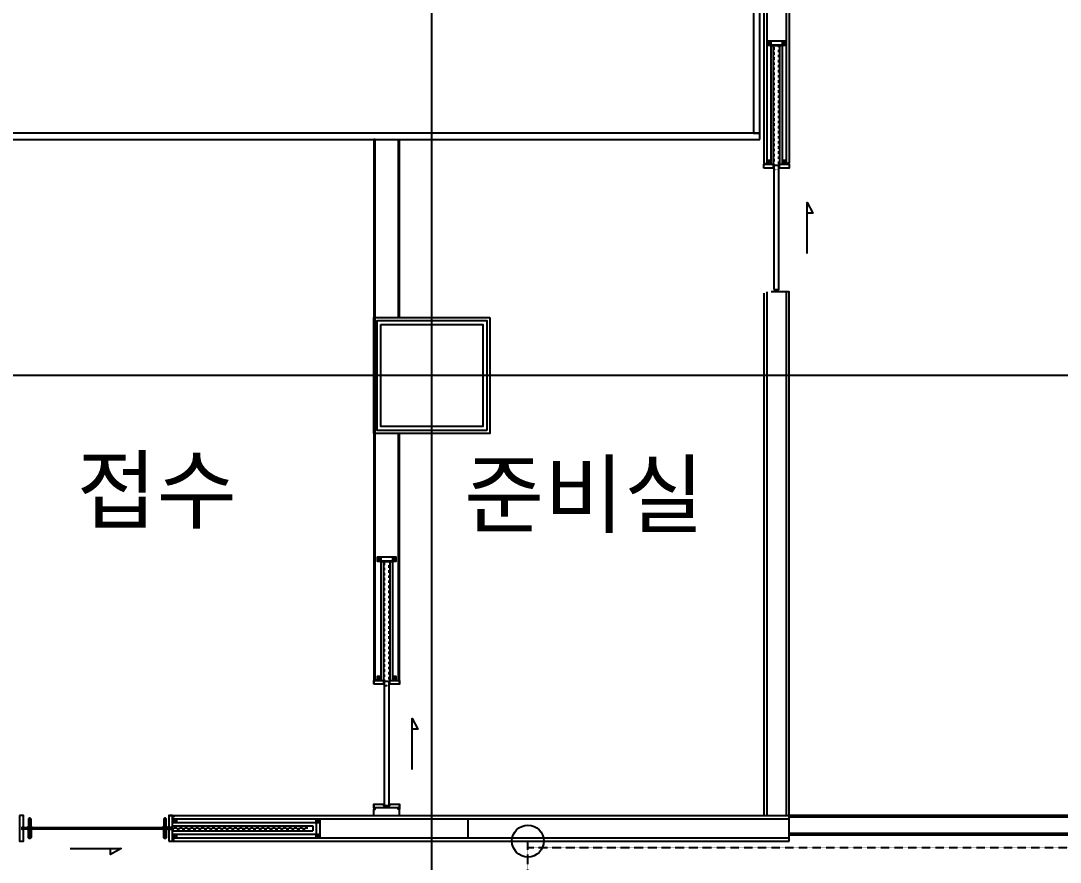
# Model space of a CAD drawing. Header units: metres. Extents: x 630750 to 860239, y 578133 to 726633.
# Drawn here: x 714983 to 723128, y 671994 to 678591 of the extents above; entities that cross this region are included whole.
import ezdxf

# ---------------------------------------------------------------- set-up
doc = ezdxf.new("R2010")
doc.units = ezdxf.units.M
for name, pattern in [('HIDDEN', [2, 1, -1]), ('HIDDEN-1', [1.4, 0.35, -0.7, 0.35]), ('업무시설_xr-base$0$CONTINOUS', [0])]:
    doc.linetypes.add(name, pattern=pattern)
doc.layers.add('A-CEN-1', color=1, linetype='Continuous', plot=False)
for name, color, linetype in [('A-CON', 2, 'Continuous'), ('A-TXT-S', 3, 'Continuous'), ('A-WAL-DW', 7, 'Continuous'), ('fire shutter', 2, 'Continuous'), ('KUK-DOOR', 4, 'Continuous'), ('KUK-DOOR-FRAME', 4, 'Continuous'), ('KUK-WALL-DRYWALL', 4, 'Continuous'), ('KUK-WALL-FIN 1', 30, 'Continuous'), ('KUK-WINDOW', 4, 'Continuous'), ('우레탄판넬', 3, 'Continuous')]:
    doc.layers.add(name, color=color, linetype=linetype)
doc.styles.add('돋움', font='')
doc.styles.get('돋움').set_extended_font_data('Dotum')

# ---------------------------------------------------------------- blocks, each defined once
blk = doc.blocks.new('D H')
at = {"layer": 'KUK-DOOR', "color": 1}
for q in [(-383415.9, 245431.1), (-383275.9, 245431.1)]:
    blk.add_line((-383345.9, 245431.1), q, dxfattribs=at)
at = {"layer": 'KUK-DOOR', "color": 8}
for points in [[(-383355.9, 245421.1), (-383415.9, 245421.1, -0.414214), (-383425.9, 245431.1), (-383425.9, 245431.1, -0.414214), (-383415.9, 245441.1), (-383355.9, 245441.1)], [(-383350.9, 245411.1), (-383350.9, 245411.1, -0.414214), (-383355.9, 245416.1), (-383355.9, 245446.1, -0.414214), (-383350.9, 245451.1), (-383350.9, 245451.1)], [(-383340.9, 245411.1), (-383340.9, 245411.1, 0.414214), (-383335.9, 245416.1), (-383335.9, 245446.1, 0.414214), (-383340.9, 245451.1), (-383340.9, 245451.1)], [(-383335.9, 245421.1), (-383275.9, 245421.1, 0.414214), (-383265.9, 245431.1), (-383265.9, 245431.1, 0.414214), (-383275.9, 245441.1), (-383335.9, 245441.1)]]:
    blk.add_lwpolyline(points, format="xyb", close=True, dxfattribs=at)

msp = doc.modelspace()

# ---------------------------------------------------------------- linework, layer by layer
at = {"layer": 'A-CEN-1', "linetype": 'Continuous', "ltscale": 0.1}
msp.add_line((718204.4, 656842.8, 0), (718204.4, 706258.8, 0), dxfattribs=at)
at = {"layer": 'A-CEN-1', "linetype": 'Continuous'}
msp.add_line((795684.4, 675810.2, 0), (657202.6, 675810.2, 0), dxfattribs=at)
at = {"layer": 'A-CON', "elevation": 0}
msp.add_lwpolyline([(717804.4, 676210.2), (718604.4, 676210.2), (718604.4, 675410.2), (717804.4, 675410.2)], close=True, dxfattribs=at)
at = {"layer": 'A-WAL-DW', "elevation": 0}
for points in [[(718604.4, 675410.2), (718604.4, 675410.2)], [(717949.4, 672450.2), (717949.4, 672409.9)]]:
    msp.add_lwpolyline(points, dxfattribs=at)
at = {"layer": 'fire shutter', "color": 2, "linetype": 'HIDDEN-1', "elevation": 0}
for points in [[(718955.5, 669460.2), (718956.8, 672160.2)], [(718956.7, 672110.2), (727979.4, 672110.2)]]:
    msp.add_lwpolyline(points, dxfattribs=at)
at = {"layer": 'fire shutter', "color": 2}
msp.add_circle((718956.8, 672160.2, 0), 125, dxfattribs=at)
at = {"layer": 'KUK-DOOR', "color": 8}
for p, q in [((716172.6, 672264.2, 1192.4), (714992.6, 672264.2, 3419.7)), ((716172.6, 672256.2, -888.5), (714992.6, 672256.2, 3421.4))]:
    msp.add_line(p, q, dxfattribs=at)
at = {"layer": 'KUK-DOOR', "color": 5, "linetype": 'HIDDEN', "ltscale": 0.1}
msp.add_lwpolyline([(720884.4, 677425.5), (720924.4, 677425.5), (720924.4, 678395.5), (720884.4, 678395.5)], close=True, dxfattribs=at)
at = {"layer": 'KUK-DOOR', "color": 4, "ltscale": 30}
msp.add_lwpolyline([(720884.4, 676485.5), (720924.4, 676485.5), (720924.4, 677455.5), (720884.4, 677455.5)], close=True, dxfattribs=at)
at = {"layer": 'KUK-DOOR', "color": 1, "ltscale": 30, "elevation": 0}
for points in [[(721144.5, 676765.7), (721144.5, 677165.3), (721190.3, 677083.3), (721144.5, 677083.3)], [(718049.5, 672720.4), (718049.5, 673120), (718095.3, 673038), (718049.5, 673038)], [(715368.5, 672100.8), (715768.1, 672100.8), (715686.1, 672055.1), (715686.1, 672100.8)]]:
    msp.add_lwpolyline(points, dxfattribs=at)
at = {"layer": 'KUK-DOOR', "color": 5, "linetype": 'HIDDEN', "ltscale": 0.1, "elevation": 0}
msp.add_lwpolyline([(717829.4, 673380.2), (717869.4, 673380.2), (717869.4, 674350.2), (717829.4, 674350.2)], close=True, dxfattribs=at)
at = {"layer": 'KUK-DOOR', "color": 4, "ltscale": 30, "elevation": 0}
msp.add_lwpolyline([(717829.4, 672440.2), (717869.4, 672440.2), (717869.4, 673410.2), (717829.4, 673410.2)], close=True, dxfattribs=at)
at = {"layer": 'KUK-DOOR'}
msp.add_lwpolyline([(716171.6, 672265.2), (714993.6, 672265.2), (714992.6, 672264.2), (714992.6, 672256.2), (714993.6, 672255.2), (716171.6, 672255.2), (716172.6, 672256.2), (716172.6, 672264.2), (716171.6, 672265.2)], dxfattribs=at)
at = {"layer": 'KUK-DOOR', "color": 5, "linetype": 'HIDDEN', "ltscale": 0.1}
msp.add_lwpolyline([(717231.6, 672265.2), (716053.6, 672265.2), (716052.6, 672264.2), (716052.6, 672256.2), (716053.6, 672255.2), (717231.6, 672255.2), (717232.6, 672256.2), (717232.6, 672264.2), (717231.6, 672265.2)], dxfattribs=at)
at = {"layer": 'KUK-DOOR-FRAME'}
for points in [[(720804.4, 677435.5), (720804.4, 677465.5), (720879.4, 677465.5), (720879.4, 677435.5)], [(720929.4, 677435.5), (720929.4, 677465.5), (721004.4, 677465.5), (721004.4, 677435.5)], [(716142.6, 672270.2), (716172.6, 672270.2), (716172.6, 672360.2), (716142.6, 672360.2)], [(716142.6, 672160.2), (716172.6, 672160.2), (716172.6, 672250.2), (716142.6, 672250.2)]]:
    msp.add_lwpolyline(points, close=True, dxfattribs=at)
at = {"layer": 'KUK-DOOR-FRAME', "elevation": 0}
for points in [[(717749.4, 673390.2), (717749.4, 673420.2), (717824.4, 673420.2), (717824.4, 673390.2)], [(717874.4, 673390.2), (717874.4, 673420.2), (717949.4, 673420.2), (717949.4, 673390.2)]]:
    msp.add_lwpolyline(points, close=True, dxfattribs=at)
msp.add_lwpolyline([(717949.4, 672420.2), (717749.4, 672420.2), (717749.4, 672450.2), (717824.4, 672450.2), (717824.4, 672440.2), (717874.4, 672440.2), (717874.4, 672450.2), (717949.4, 672450.2), (717949.4, 672420.2)], dxfattribs=at)
at = {"layer": 'KUK-DOOR-FRAME'}
msp.add_lwpolyline([(714972.6, 672360.2), (714972.6, 672160.2), (715002.6, 672160.2), (715002.6, 672250.2), (714992.6, 672250.2), (714992.6, 672270.2), (715002.6, 672270.2), (715002.6, 672360.2), (714972.6, 672360.2)], dxfattribs=at)
at = {"layer": 'KUK-WALL-DRYWALL'}
for p, q in [((720829.4, 684595.2, 0), (720829.4, 677465.5)), ((720979.4, 684595.2), (720979.4, 677465.5)), ((720979.4, 678430.5), (720829.4, 678430.5)), ((720859.4, 678430.5), (720859.4, 677465.5)), ((720949.4, 678400.5), (720859.4, 678400.5)), ((720949.4, 678430.5), (720949.4, 677465.5)), ((720829.4, 676465.5), (720829.4, 672360.2)), ((720829.4, 676465.5), (720829.4, 672360.2)), ((720979.4, 676465.5), (720979.4, 672360.2)), ((718634.4, 676240.2, 0), (718634.4, 675380.2, 0)), ((717924.4, 674385.2, 0), (717774.4, 674385.2, 0)), ((717804.4, 674385.2, 0), (717804.4, 673420.2, 0)), ((717894.4, 674385.2, 0), (717894.4, 673420.2, 0)), ((717894.4, 674355.2, 0), (717804.4, 674355.2, 0)), ((716172.6, 672335.2), (721004.4, 672335.2)), ((717296.1, 672335.2), (717296.1, 672185.2)), ((717326.1, 672335.2), (717326.1, 672185.2)), ((718489.4, 672185.2), (718489.4, 672335.2)), ((716172.6, 672305.2), (717326.1, 672305.2)), ((716172.6, 672215.2), (717326.1, 672215.2)), ((716172.6, 672185.2), (721004.4, 672185.2))]:
    msp.add_line(p, q, dxfattribs=at)
at = {"layer": 'KUK-WALL-DRYWALL', "color": 1}
for points in [[(720859.4, 678430.5), (720829.4, 678430.5), (720859.4, 678400.5), (720829.4, 678400.5), (720859.4, 678430.5), (720829.4, 678430.5), (720829.4, 678400.5), (720859.4, 678400.5), (720859.4, 678430.5)], [(720979.4, 678430.5), (720949.4, 678430.5), (720979.4, 678400.5), (720949.4, 678400.5), (720979.4, 678430.5), (720949.4, 678430.5), (720949.4, 678400.5), (720979.4, 678400.5), (720979.4, 678430.5)], [(720859.4, 677495.5), (720829.4, 677495.5), (720859.4, 677465.5), (720829.4, 677465.5), (720859.4, 677495.5), (720829.4, 677495.5), (720829.4, 677465.5), (720859.4, 677465.5), (720859.4, 677495.5)], [(720979.4, 677495.5), (720949.4, 677495.5), (720979.4, 677465.5), (720949.4, 677465.5), (720979.4, 677495.5), (720949.4, 677495.5), (720949.4, 677465.5), (720979.4, 677465.5), (720979.4, 677495.5)], [(716202.6, 672335.2), (716202.6, 672305.2), (716172.6, 672335.2), (716172.6, 672305.2), (716202.6, 672335.2), (716202.6, 672305.2), (716172.6, 672305.2), (716172.6, 672335.2), (716202.6, 672335.2)], [(717326.1, 672335.2), (717326.1, 672305.2), (717296.1, 672335.2), (717296.1, 672305.2), (717326.1, 672335.2), (717326.1, 672305.2), (717296.1, 672305.2), (717296.1, 672335.2), (717326.1, 672335.2)], [(716202.6, 672215.2), (716202.6, 672185.2), (716172.6, 672215.2), (716172.6, 672185.2), (716202.6, 672215.2), (716202.6, 672185.2), (716172.6, 672185.2), (716172.6, 672215.2), (716202.6, 672215.2)], [(717326.1, 672215.2), (717326.1, 672185.2), (717296.1, 672215.2), (717296.1, 672185.2), (717326.1, 672215.2), (717326.1, 672185.2), (717296.1, 672185.2), (717296.1, 672215.2), (717326.1, 672215.2)]]:
    msp.add_lwpolyline(points, dxfattribs=at)
at = {"layer": 'KUK-WALL-DRYWALL', "elevation": 0}
msp.add_lwpolyline([(718634.4, 675380.2), (718634.4, 675380.2), (717774.4, 675380.2), (717774.4, 676240.2), (718634.4, 676240.2), (718634.4, 675380.2)], dxfattribs=at)
at = {"layer": 'KUK-WALL-DRYWALL', "color": 1, "elevation": 0}
for points in [[(717804.4, 674385.2), (717774.4, 674385.2), (717804.4, 674355.2), (717774.4, 674355.2), (717804.4, 674385.2), (717774.4, 674385.2), (717774.4, 674355.2), (717804.4, 674355.2), (717804.4, 674385.2)], [(717924.4, 674385.2), (717894.4, 674385.2), (717924.4, 674355.2), (717894.4, 674355.2), (717924.4, 674385.2), (717894.4, 674385.2), (717894.4, 674355.2), (717924.4, 674355.2), (717924.4, 674385.2)], [(717804.4, 673450.2), (717774.4, 673450.2), (717804.4, 673420.2), (717774.4, 673420.2), (717804.4, 673450.2), (717774.4, 673450.2), (717774.4, 673420.2), (717804.4, 673420.2), (717804.4, 673450.2)], [(717924.4, 673450.2), (717894.4, 673450.2), (717924.4, 673420.2), (717894.4, 673420.2), (717924.4, 673450.2), (717894.4, 673450.2), (717894.4, 673420.2), (717924.4, 673420.2), (717924.4, 673450.2)]]:
    msp.add_lwpolyline(points, dxfattribs=at)
at = {"layer": 'KUK-WALL-FIN 1'}
for p, q in [((720804.4, 684595.2), (720804.4, 677475.5)), ((721004.4, 684595.2), (721004.4, 677475.5)), ((720949.4, 678395.5), (720859.4, 678395.5)), ((720879.4, 678395.5), (720879.4, 677465.5)), ((720929.4, 678395.5), (720929.4, 677465.5)), ((720804.4, 676455.5), (720804.4, 672360.2)), ((720804.4, 676455.5), (720804.4, 672360.2)), ((717894.4, 674350.2, 0), (717804.4, 674350.2, 0)), ((717824.4, 674350.2, 0), (717824.4, 673420.2, 0)), ((717874.4, 674350.2, 0), (717874.4, 673420.2, 0)), ((716142.6, 672360.2), (721004.4, 672360.2)), ((721004.4, 672160.2), (721004.4, 672410.2)), ((716172.6, 672280.2), (717271.1, 672280.2)), ((717271.1, 672280.2), (717271.1, 672240.2)), ((716172.6, 672240.2), (717271.1, 672240.2)), ((716142.6, 672160.2), (721004.4, 672160.2)), ((718444.4, 672160.2), (721004.4, 672160.2))]:
    msp.add_line(p, q, dxfattribs=at)
for points in [[(720804.4, 677475.5), (720814.4, 677475.5), (720814.4, 677465.5), (720804.4, 677465.5)], [(721004.4, 677475.5), (720994.4, 677475.5), (720994.4, 677465.5), (721004.4, 677465.5)], [(721004.4, 672360.2), (721004.4, 676465.5), (720862.6, 676465.5)], [(721004.4, 672360.2), (721004.4, 676465.5), (720862.6, 676465.5)], [(716182.6, 672360.2), (716182.6, 672350.2), (716172.6, 672350.2), (716172.6, 672360.2)], [(716182.6, 672160.2), (716182.6, 672170.2), (716172.6, 672170.2), (716172.6, 672160.2)]]:
    msp.add_lwpolyline(points, dxfattribs=at)
at = {"layer": 'KUK-WALL-FIN 1', "elevation": 0}
msp.add_lwpolyline([(718659.4, 676265.2), (718659.4, 675355.2), (717749.4, 675355.2), (717749.4, 676265.2)], close=True, dxfattribs=at)
for points in [[(717749.4, 673430.2), (717759.4, 673430.2), (717759.4, 673420.2), (717749.4, 673420.2)], [(717949.4, 673430.2), (717939.4, 673430.2), (717939.4, 673420.2), (717949.4, 673420.2)], [(717749.4, 672410.2), (717759.4, 672410.2), (717759.4, 672420.2), (717749.4, 672420.2)], [(717749.4, 672410.2), (717759.4, 672410.2), (717759.4, 672420.2), (717749.4, 672420.2)], [(717949.4, 672410.2), (717939.4, 672410.2), (717939.4, 672420.2), (717949.4, 672420.2)], [(717949.4, 672410.2), (717939.4, 672410.2), (717939.4, 672420.2), (717949.4, 672420.2)]]:
    msp.add_lwpolyline(points, dxfattribs=at)
at = {"layer": 'KUK-WINDOW', "linetype": '업무시설_xr-base$0$CONTINOUS'}
for p, q in [((717939.4, 677660.2), (717939.4, 676265.2, 0)), ((717949.4, 676265.2, 0), (717949.4, 677660.2)), ((717939.4, 675355.2, 0), (717939.4, 673420.2, 0)), ((717949.4, 673390.2, 0), (717949.4, 675355.2, 0)), ((717949.4, 672410.2, 0), (717949.4, 672450.2, 0)), ((717749.4, 672360.2, 0), (717749.4, 672410.2, 0)), ((717949.4, 672359.9, 0), (717949.4, 672409.9, 0)), ((745609.4, 672360.2), (721004.4, 672360.2)), ((721004.4, 672350.2), (745609.4, 672350.2))]:
    msp.add_line(p, q, dxfattribs=at)
at = {"layer": 'KUK-WINDOW', "linetype": '업무시설_xr-base$0$CONTINOUS', "elevation": 0}
for points in [[(717759.4, 673420.2), (717759.4, 677660.2), (717749.4, 677660.2), (717749.4, 673390.2)], [(717749.4, 672450.2), (717749.4, 672410.2)]]:
    msp.add_lwpolyline(points, dxfattribs=at)
at = {"layer": 'KUK-WINDOW', "linetype": '업무시설_xr-base$0$CONTINOUS'}
for points in [[(745609.7, 672220.2), (721004.4, 672220.2)], [(721004.4, 672210.2), (745609.7, 672210.2)]]:
    msp.add_lwpolyline(points, dxfattribs=at)
at = {"layer": '우레탄판넬'}
for p, q in [((720774.4, 677710.2), (708804.4, 677710.2)), ((720774.4, 677660.2), (720774.4, 677710.2)), ((708754.4, 677660.2), (720774.4, 677660.2))]:
    msp.add_line(p, q, dxfattribs=at)
msp.add_lwpolyline([(720724.4, 684595.2), (720724.4, 677710.2), (720774.4, 677710.2), (720774.4, 684595.2)], close=True, dxfattribs=at)

# ---------------------------------------------------------------- block references
at = {"layer": 'KUK-DOOR', "rotation": 90}
for p in [(960483.8, 1055606.1), (961543.8, 1055606.1)]:
    msp.add_blockref('D H', p, dxfattribs=at)

# ---------------------------------------------------------------- texts
at = {"layer": 'A-TXT-S', "color": 3, "style": '돋움'}
for s, p in [('접수', (715420.7, 674662.1, 0)), ('준비실', (718456, 674628.3, 0))]:
    msp.add_text(s, height=500, dxfattribs=at).set_placement(p)

doc.saveas('drawing.dxf')
